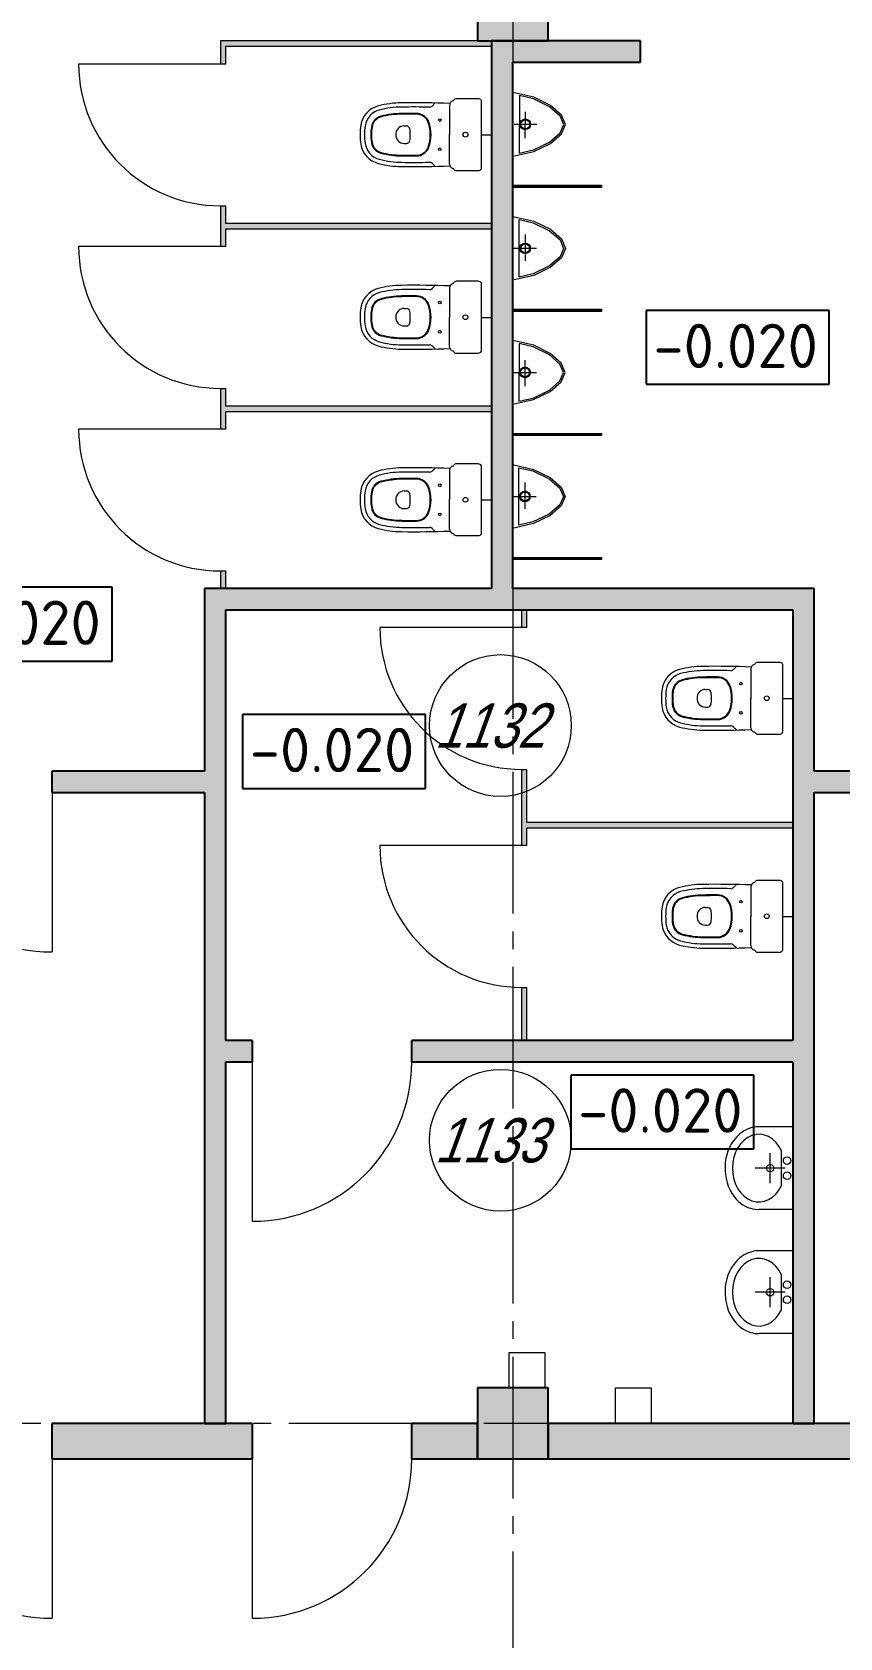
# Model space of a CAD drawing. Header units: millimetres. Extents: x 1949 to 134543, y 1145 to 48705.
# Drawn here: x 68480 to 71671, y 24275 to 30618 of the extents above; entities that cross this region are included whole.
import ezdxf

# ---------------------------------------------------------------- set-up
doc = ezdxf.new("R2010")
doc.units = ezdxf.units.MM
doc.linetypes.add('LTYPE_5', pattern=[1100, 800, -100, 100, -100])
for name, color, linetype, lineweight, true_color in [('STANDARD', 18, 'Continuous', 25, 0x000000), ('Общий01', 18, 'Continuous', 13, 0x000000), ('Стена', 18, 'Continuous', 50, 0x000000), ('Текст_1_10', 18, 'Continuous', 25, 0x000000)]:
    doc.layers.add(name, color=color, linetype=linetype, lineweight=lineweight, true_color=true_color)
doc.layers.add('АГПТ', color=7, linetype='Continuous')
doc.layers.add('Горизонтали--MAJ', color=56, linetype='Continuous', lineweight=5)
doc.layers.add('Оси', color=30, linetype='LTYPE_5', lineweight=9)
doc.styles.add('ARIALUNICODEMS', font='ARIALUNI.ttf')
doc.styles.add('ISOCPEUR', font='isocpeur.ttf')

# ---------------------------------------------------------------- blocks, each defined once
blk = doc.blocks.new('1эт')
at = {"layer": 'Стена', "linetype": 'Continuous', "lineweight": 5}
for points in [[(-569371.5, 437943), (-569771.5, 437943), (-569771.5, 437543), (-569371.5, 437543)], [(-571221.5, 437513), (-569691.5, 437513), (-569691.5, 437543), (-571221.5, 437543)], [(-569571.5, 434453), (-569571.5, 437543), (-569691.5, 437543), (-569691.5, 434453)], [(-569571.5, 437423), (-568851.5, 437423), (-568851.5, 437543), (-569571.5, 437543)], [(-571191.5, 436483), (-569691.5, 436483), (-569691.5, 436513), (-571191.5, 436513)], [(-571221.5, 435453), (-569691.5, 435453), (-569691.5, 435483), (-571221.5, 435483)], [(-571191.5, 429743), (-571191.5, 434453), (-571311.5, 434453), (-571311.5, 429743)], [(-571191.5, 434333), (-567991.5, 434333), (-567991.5, 434453), (-571191.5, 434453)], [(-567871.5, 429743), (-567871.5, 434453), (-567991.5, 434453), (-567991.5, 429743)], [(-569521.5, 433103), (-567991.5, 433103), (-567991.5, 433133), (-569521.5, 433133)], [(-569371.5, 429943), (-569771.5, 429943), (-569771.5, 429543), (-569371.5, 429543)]]:
    blk.add_hatch(color=252, dxfattribs=at).paths.add_polyline_path(points)
h = blk.add_hatch(color=252, dxfattribs=at)
h.paths.add_polyline_path([(-571221.5, 436613), (-571221.5, 436383), (-571191.5, 436383), (-571191.5, 436613)])
h.paths.add_polyline_path([(-571191.5, 435583), (-571221.5, 435583), (-571221.5, 435483), (-571191.5, 435483)])
h.paths.add_polyline_path([(-571221.5, 437513), (-571221.5, 437413), (-571191.5, 437413), (-571191.5, 437513)])
h.paths.add_polyline_path([(-571191.5, 434453), (-571191.5, 434553), (-571221.5, 434553), (-571221.5, 434453)])
h.paths.add_polyline_path([(-571191.5, 435453), (-571221.5, 435453), (-571221.5, 435353), (-571191.5, 435353)])
h = blk.add_hatch(color=252, dxfattribs=at)
h.paths.add_polyline_path([(-569521.5, 432203), (-569521.5, 431903), (-569491.5, 431903), (-569491.5, 432203)])
h.paths.add_polyline_path([(-569521.5, 433003), (-569491.5, 433003), (-569491.5, 433103), (-569521.5, 433103)])
h.paths.add_polyline_path([(-569521.5, 433133), (-569491.5, 433133), (-569491.5, 433433), (-569521.5, 433433)])
h.paths.add_polyline_path([(-569521.5, 434333), (-569521.5, 434233), (-569491.5, 434233), (-569491.5, 434333)])
h = blk.add_hatch(color=252, dxfattribs=at)
h.paths.add_polyline_path([(-575371.5, 433423), (-575371.5, 433303), (-573071.5, 433303), (-573071.5, 433423)])
h.paths.add_polyline_path([(-572171.5, 433303), (-571311.5, 433303), (-571311.5, 433423), (-572171.5, 433423)])
h = blk.add_hatch(color=252, dxfattribs=at)
h.paths.add_polyline_path([(-563891.5, 433423), (-566371.5, 433423), (-566371.5, 433303), (-563891.5, 433303)])
h.paths.add_polyline_path([(-567271.5, 433303), (-567271.5, 433423), (-567871.5, 433423), (-567871.5, 433303)])
h = blk.add_hatch(color=252, dxfattribs=at)
h.paths.add_polyline_path([(-567991.5, 431903), (-570141.5, 431903), (-570141.5, 431783), (-567991.5, 431783)])
h.paths.add_polyline_path([(-571041.5, 431783), (-571041.5, 431903), (-571191.5, 431903), (-571191.5, 431783)])
h = blk.add_hatch(color=252, dxfattribs=at)
h.paths.add_polyline_path([(-575371.5, 429543), (-573071.5, 429543), (-573071.5, 429743), (-575371.5, 429743)])
h.paths.add_polyline_path([(-569771.5, 429543), (-569771.5, 429743), (-570141.5, 429743), (-570141.5, 429543)])
h.paths.add_polyline_path([(-571041.5, 429743), (-572171.5, 429743), (-572171.5, 429543), (-571041.5, 429543)])
h = blk.add_hatch(color=252, dxfattribs=at)
h.paths.add_polyline_path([(-566371.5, 429543), (-563771.5, 429543), (-563771.5, 429743), (-566371.5, 429743)])
h.paths.add_polyline_path([(-567271.5, 429743), (-569371.5, 429743), (-569371.5, 429543), (-567271.5, 429543)])
at = {"layer": 'STANDARD', "color": 252, "linetype": 'Continuous', "lineweight": 5}
for p, q in [((-569591.5, 430143), (-569391.5, 430143)), ((-569591.5, 429943), (-569591.5, 430143)), ((-569391.5, 430143), (-569391.5, 429943)), ((-569391.5, 429943), (-569591.5, 429943)), ((-568991.5, 429943), (-568791.5, 429943)), ((-568991.5, 429743), (-568991.5, 429943)), ((-568791.5, 429943), (-568791.5, 429743)), ((-568791.5, 429743), (-568991.5, 429743))]:
    blk.add_line(p, q, dxfattribs=at)
at = {"layer": 'Горизонтали--MAJ', "color": 252, "linetype": 'Continuous', "lineweight": 5}
for p, q in [((-570026.9, 437175.6), (-570009.4, 437193.2)), ((-569927.9, 437180.8), (-569927.9, 437016.8)), ((-569766.1, 437216.8), (-569888.9, 437216.8)), ((-569747.9, 437016.8), (-569747.9, 437203.1)), ((-569570.3, 437253), (-569571, 436893)), ((-569452, 437225.7), (-569570.3, 437253)), ((-569534.5, 437235.2), (-569535.1, 436910.6)), ((-569455.1, 437216.9), (-569534.5, 437235.2)), ((-569363.5, 437171.9), (-569455.1, 437216.9)), ((-569358.3, 437179.7), (-569452, 437225.7)), ((-569304.2, 437119.6), (-569363.5, 437171.9)), ((-569296.5, 437125.2), (-569358.3, 437179.7)), ((-569500.8, 436994.6), (-569500.5, 437142.9)), ((-569283.8, 437072.4), (-569304.2, 437119.6)), ((-569273.8, 437072.4), (-569296.5, 437125.2)), ((-570184.9, 437063.8), (-570172.2, 437063.8)), ((-569927.9, 437014.3), (-569927.9, 437016.8)), ((-569927.9, 437014.3), (-569927.9, 437011.8)), ((-569927.9, 436847.8), (-569927.9, 437011.8)), ((-569747.9, 437014.3), (-569747.9, 437016.8)), ((-569747.9, 437011.8), (-569747.9, 437014.3)), ((-569747.9, 437013), (-569691.5, 437013)), ((-569747.9, 436825.4), (-569747.9, 437011.8)), ((-569564.5, 437073), (-569436.5, 437072.7)), ((-569363.4, 436972.9), (-569303.9, 437024.9)), ((-569358.3, 436965.1), (-569296.2, 437019.3)), ((-569303.9, 437024.9), (-569283.8, 437072.4)), ((-569296.2, 437019.3), (-569273.8, 437072.4)), ((-570184.9, 436964.8), (-570172.2, 436964.8)), ((-569571, 436893), (-569452.4, 436919.7)), ((-569535.1, 436910.6), (-569455.5, 436928.5)), ((-569455.5, 436928.5), (-569363.4, 436972.9)), ((-569452.4, 436919.7), (-569358.3, 436965.1)), ((-570026.9, 436852.9), (-570009.4, 436835.4)), ((-569888.9, 436811.8), (-569766.1, 436811.8)), ((-569571.5, 436729), (-569071.5, 436729)), ((-569071.5, 436723), (-569571.5, 436723)), ((-569071.5, 436717), (-569571.5, 436717)), ((-569071.5, 436729), (-569071.5, 436717)), ((-569571.5, 436193), (-569571.4, 436553)), ((-569571.4, 436553), (-569452.8, 436526)), ((-569535.7, 436210.7), (-569535.6, 436535.3)), ((-569535.6, 436535.3), (-569455.9, 436517.2)), ((-569501.4, 436451.2), (-569501.5, 436303)), ((-569455.9, 436517.2), (-569364, 436472.6)), ((-569452.8, 436526), (-569358.8, 436480.4)), ((-569364, 436472.6), (-569304.6, 436420.5)), ((-569358.8, 436480.4), (-569296.9, 436426.1)), ((-569565.3, 436373), (-569437.3, 436373)), ((-569284.6, 436372.9), (-569305, 436325.8)), ((-569304.6, 436420.5), (-569284.6, 436372.9)), ((-569274.6, 436372.9), (-569297.4, 436320.2)), ((-569296.9, 436426.1), (-569274.6, 436372.9)), ((-569364.5, 436273.6), (-569456.2, 436228.9)), ((-569359.3, 436265.8), (-569453.1, 436220.1)), ((-569305, 436325.8), (-569364.5, 436273.6)), ((-569297.4, 436320.2), (-569359.3, 436265.8)), ((-569766.1, 436186.8), (-569888.9, 436186.8)), ((-569747.9, 435986.8), (-569747.9, 436173.1)), ((-569453.1, 436220.1), (-569571.5, 436193)), ((-569456.2, 436228.9), (-569535.7, 436210.7)), ((-570026.9, 436145.6), (-570009.4, 436163.2)), ((-569927.9, 436150.8), (-569927.9, 435986.8)), ((-570184.9, 436033.8), (-570172.2, 436033.8)), ((-569571.5, 436029), (-569071.5, 436029)), ((-569071.5, 436023), (-569571.5, 436023)), ((-569071.5, 436017), (-569571.5, 436017)), ((-569071.5, 436029), (-569071.5, 436017)), ((-570184.9, 435934.8), (-570172.2, 435934.8)), ((-569927.9, 435986.8), (-569927.9, 435981.8)), ((-569927.9, 435817.8), (-569927.9, 435981.8)), ((-569747.9, 435984.3), (-569747.9, 435986.8)), ((-569747.9, 435981.8), (-569747.9, 435984.3)), ((-569747.9, 435983), (-569691.5, 435983)), ((-569747.9, 435795.4), (-569747.9, 435981.8)), ((-570026.9, 435822.9), (-570009.4, 435805.4)), ((-569571.9, 435853), (-569572.6, 435493)), ((-569453.5, 435825.7), (-569571.9, 435853)), ((-569536.1, 435835.2), (-569536.7, 435510.6)), ((-569456.7, 435816.9), (-569536.1, 435835.2)), ((-569365, 435771.9), (-569456.7, 435816.9)), ((-569359.8, 435779.7), (-569453.5, 435825.7)), ((-569888.9, 435781.8), (-569766.1, 435781.8)), ((-569502.4, 435594.6), (-569502.1, 435742.9)), ((-569305.7, 435719.6), (-569365, 435771.9)), ((-569298, 435725.2), (-569359.8, 435779.7)), ((-569285.4, 435672.4), (-569305.7, 435719.6)), ((-569275.3, 435672.4), (-569298, 435725.2)), ((-569566.1, 435673), (-569438, 435672.7)), ((-569305.5, 435624.9), (-569285.4, 435672.4)), ((-569297.8, 435619.3), (-569275.3, 435672.4)), ((-569457, 435528.5), (-569365, 435572.9)), ((-569454, 435519.7), (-569359.8, 435565.1)), ((-569365, 435572.9), (-569305.5, 435624.9)), ((-569359.8, 435565.1), (-569297.8, 435619.3)), ((-569572.6, 435493), (-569454, 435519.7)), ((-569536.7, 435510.6), (-569457, 435528.5)), ((-569571.5, 435329), (-569071.5, 435329)), ((-569071.5, 435323), (-569571.5, 435323)), ((-569071.5, 435317), (-569571.5, 435317)), ((-569071.5, 435329), (-569071.5, 435317)), ((-570026.9, 435115.6), (-570009.4, 435133.2)), ((-569927.9, 435120.8), (-569927.9, 434956.8)), ((-569766.1, 435156.8), (-569888.9, 435156.8)), ((-569747.9, 434956.8), (-569747.9, 435143.1)), ((-569573.1, 434793), (-569573, 435153)), ((-569573, 435153), (-569454.4, 435126)), ((-569537.2, 434810.7), (-569537.1, 435135.3)), ((-569537.1, 435135.3), (-569457.5, 435117.2)), ((-569457.5, 435117.2), (-569365.5, 435072.6)), ((-569454.4, 435126), (-569360.4, 435080.4)), ((-570184.9, 435003.8), (-570172.2, 435003.8)), ((-569503, 435051.2), (-569503, 434903)), ((-569365.5, 435072.6), (-569306.1, 435020.5)), ((-569360.4, 435080.4), (-569298.4, 435026.1)), ((-569306.1, 435020.5), (-569286.2, 434973)), ((-569298.4, 435026.1), (-569276.1, 434972.9)), ((-570184.9, 434904.8), (-570172.2, 434904.8)), ((-569927.9, 434954.3), (-569927.9, 434956.8)), ((-569927.9, 434954.3), (-569927.9, 434951.8)), ((-569927.9, 434787.8), (-569927.9, 434951.8)), ((-569747.9, 434954.3), (-569747.9, 434956.8)), ((-569747.9, 434951.8), (-569747.9, 434954.3)), ((-569747.9, 434953), (-569691.5, 434953)), ((-569747.9, 434765.4), (-569747.9, 434951.8)), ((-569566.9, 434973), (-569438.8, 434973)), ((-569306.6, 434925.8), (-569366, 434873.6)), ((-569298.9, 434920.2), (-569360.9, 434865.8)), ((-569286.2, 434973), (-569306.6, 434925.8)), ((-569276.1, 434972.9), (-569298.9, 434920.2)), ((-569454.7, 434820.1), (-569573.1, 434793)), ((-569457.8, 434828.9), (-569537.2, 434810.7)), ((-569366, 434873.6), (-569457.8, 434828.9)), ((-569360.9, 434865.8), (-569454.7, 434820.1)), ((-570026.9, 434792.9), (-570009.4, 434775.4)), ((-569888.9, 434751.8), (-569766.1, 434751.8)), ((-569571.5, 434629), (-569071.5, 434629)), ((-569071.5, 434629), (-569071.5, 434617)), ((-569071.5, 434623), (-569571.5, 434623)), ((-569071.5, 434617), (-569571.5, 434617)), ((-568326.9, 433995.6), (-568309.4, 434013.2)), ((-568227.9, 434000.8), (-568227.9, 433836.8)), ((-568066.1, 434036.8), (-568188.9, 434036.8)), ((-568047.9, 433836.8), (-568047.9, 434023.1)), ((-568484.9, 433883.8), (-568472.2, 433883.8)), ((-568227.9, 433834.3), (-568227.9, 433836.8)), ((-568227.9, 433834.3), (-568227.9, 433831.8)), ((-568227.9, 433667.8), (-568227.9, 433831.8)), ((-568047.9, 433834.3), (-568047.9, 433836.8)), ((-568047.9, 433831.8), (-568047.9, 433834.3)), ((-568047.9, 433833), (-567991.5, 433833)), ((-568047.9, 433645.4), (-568047.9, 433831.8)), ((-568484.9, 433784.8), (-568472.2, 433784.8)), ((-568326.9, 433672.9), (-568309.4, 433655.4)), ((-568188.9, 433631.8), (-568066.1, 433631.8)), ((-568326.9, 432765.6), (-568309.4, 432783.2)), ((-568227.9, 432770.8), (-568227.9, 432606.8)), ((-568066.1, 432806.8), (-568188.9, 432806.8)), ((-568047.9, 432606.8), (-568047.9, 432793.1)), ((-568484.9, 432653.8), (-568472.2, 432653.8)), ((-568484.9, 432554.8), (-568472.2, 432554.8)), ((-568227.9, 432604.3), (-568227.9, 432606.8)), ((-568227.9, 432604.3), (-568227.9, 432601.8)), ((-568227.9, 432437.8), (-568227.9, 432601.8)), ((-568047.9, 432604.3), (-568047.9, 432606.8)), ((-568047.9, 432601.8), (-568047.9, 432604.3)), ((-568047.9, 432603), (-567991.5, 432603)), ((-568047.9, 432415.4), (-568047.9, 432601.8)), ((-568326.9, 432442.9), (-568309.4, 432425.4)), ((-568188.9, 432401.8), (-568066.1, 432401.8)), ((-568291, 431376.1), (-568309.9, 431358)), ((-568270, 431391.3), (-568291, 431376.1)), ((-568247.3, 431403.2), (-568270, 431391.3)), ((-568223.2, 431411.6), (-568247.3, 431403.2)), ((-568210.7, 431414.3), (-568223.2, 431411.6)), ((-568198.1, 431416), (-568210.7, 431414.3)), ((-568182.9, 431416.8), (-568198.1, 431416)), ((-567991.5, 431416.8), (-568182.7, 431416.8)), ((-567991.5, 430949.2), (-567991.5, 431416.8)), ((-568357, 431279.7), (-568363.9, 431258.5)), ((-568348.5, 431300), (-568357, 431279.7)), ((-568338.3, 431319.4), (-568348.5, 431300)), ((-568326.6, 431337.5), (-568338.3, 431319.4)), ((-568309.9, 431358), (-568326.6, 431337.5)), ((-568055.2, 431084.5), (-568055.2, 431281.5)), ((-568372.3, 431214.4), (-568373.9, 431191.8)), ((-568373.9, 431191.8), (-568373.7, 431169.2)), ((-568369, 431236.7), (-568372.3, 431214.4)), ((-568363.9, 431258.5), (-568369, 431236.7)), ((-568119, 431098), (-568119, 431268)), ((-568373.7, 431169.2), (-568371.7, 431146.7)), ((-568371.7, 431146.7), (-568368, 431124.5)), ((-568368, 431124.5), (-568362.5, 431102.8)), ((-568362.5, 431102.8), (-568355.3, 431081.8)), ((-568034, 431183), (-568204, 431183)), ((-568355.3, 431081.8), (-568346.4, 431061.6)), ((-568346.4, 431061.6), (-568335.9, 431042.6)), ((-568335.9, 431042.6), (-568323.8, 431024.6)), ((-568323.8, 431024.6), (-568310.2, 431008.3)), ((-568310.2, 431008.3), (-568298.7, 430996.7)), ((-568298.7, 430996.7), (-568286.4, 430986.2)), ((-568286.4, 430986.2), (-568273.2, 430976.8)), ((-568273.2, 430976.8), (-568259.5, 430968.7)), ((-568259.5, 430968.7), (-568245, 430961.8)), ((-568245, 430961.8), (-568230.2, 430956.4)), ((-568230.2, 430956.4), (-568217.6, 430953.1)), ((-568217.6, 430953.1), (-568205, 430950.8)), ((-568205, 430950.8), (-568182.7, 430949.2)), ((-567991.5, 430949.2), (-568182.7, 430949.2)), ((-568309.9, 430658), (-568326.6, 430637.5)), ((-568291, 430676.1), (-568309.9, 430658)), ((-568270, 430691.3), (-568291, 430676.1)), ((-568247.3, 430703.2), (-568270, 430691.3)), ((-568223.2, 430711.6), (-568247.3, 430703.2)), ((-568210.7, 430714.3), (-568223.2, 430711.6)), ((-568198.1, 430716), (-568210.7, 430714.3)), ((-568182.9, 430716.8), (-568198.1, 430716)), ((-567991.5, 430716.8), (-568182.7, 430716.8)), ((-567991.5, 430249.2), (-567991.5, 430716.8)), ((-568363.9, 430558.5), (-568369, 430536.7)), ((-568357, 430579.7), (-568363.9, 430558.5)), ((-568348.5, 430600), (-568357, 430579.7)), ((-568338.3, 430619.4), (-568348.5, 430600)), ((-568326.6, 430637.5), (-568338.3, 430619.4)), ((-568119, 430398), (-568119, 430568)), ((-568055.2, 430384.5), (-568055.2, 430581.5)), ((-568372.3, 430514.4), (-568373.9, 430491.8)), ((-568373.9, 430491.8), (-568373.7, 430469.2)), ((-568373.7, 430469.2), (-568371.7, 430446.7)), ((-568369, 430536.7), (-568372.3, 430514.4)), ((-568034, 430483), (-568204, 430483)), ((-568371.7, 430446.7), (-568368, 430424.5)), ((-568368, 430424.5), (-568362.5, 430402.8)), ((-568362.5, 430402.8), (-568355.3, 430381.8)), ((-568355.3, 430381.8), (-568346.4, 430361.6)), ((-568346.4, 430361.6), (-568335.9, 430342.6)), ((-568335.9, 430342.6), (-568323.8, 430324.6)), ((-568323.8, 430324.6), (-568310.2, 430308.3)), ((-568310.2, 430308.3), (-568298.7, 430296.7)), ((-568298.7, 430296.7), (-568286.4, 430286.2)), ((-568286.4, 430286.2), (-568273.2, 430276.8)), ((-568273.2, 430276.8), (-568259.5, 430268.7)), ((-568259.5, 430268.7), (-568245, 430261.8)), ((-568245, 430261.8), (-568230.2, 430256.4)), ((-568230.2, 430256.4), (-568217.6, 430253.1)), ((-568217.6, 430253.1), (-568205, 430250.8)), ((-568205, 430250.8), (-568182.7, 430249.2)), ((-567991.5, 430249.2), (-568182.7, 430249.2))]:
    blk.add_line(p, q, dxfattribs=at)
for centre, radius in [((-569983.9, 437096.8), 7.5), ((-569500.7, 437072.8), 30), ((-569500.7, 437072.8), 25), ((-569838.2, 437014.3), 13.5), ((-569983.9, 436931.8), 7.5), ((-569501.5, 436373), 30), ((-569501.5, 436373), 25), ((-569983.9, 436066.8), 7.5), ((-569838.2, 435984.3), 13.5), ((-569983.9, 435901.8), 7.5), ((-569502.2, 435672.8), 30), ((-569502.2, 435672.8), 25), ((-569983.9, 435036.8), 7.5), ((-569503, 434973), 30), ((-569503, 434973), 25), ((-569838.2, 434954.3), 13.5), ((-569983.9, 434871.8), 7.5), ((-568283.9, 433916.8), 7.5), ((-568138.2, 433834.3), 13.5), ((-568283.9, 433751.8), 7.5), ((-568283.9, 432686.8), 7.5), ((-568138.2, 432604.3), 13.5), ((-568283.9, 432521.8), 7.5), ((-568119, 431183), 21.3), ((-568023.3, 431225.5), 21.3), ((-568023.3, 431140.5), 21.3), ((-568119, 430483), 21.3), ((-568023.3, 430525.5), 21.3), ((-568023.3, 430440.5), 21.3)]:
    blk.add_circle(centre, radius, dxfattribs=at)
for centre, radius, start, end in [((-570296.6, 437046.8), 134, 104.53948, 171.18381), ((-570192.2, 436644.1), 550, 90.70946, 104.53949), ((-570192.2, 436644.1), 526, 90.70946, 104.53949), ((-570130.9, 431694.5), 5500, 87.86383, 90.70945), ((-570130.9, 431694.5), 5476, 89.06363, 90.70945), ((-570041.1, 437189.8), 20, 269.06363, 315), ((-569902.9, 437180.8), 25, 106.21522, 180.00002), ((-569912.7, 437214.4), 10, 286.21522, 325.06277), ((-569888.9, 437197.8), 19, 90, 145.06276), ((-569766.1, 437196.8), 20, 29.01688, 90.00001), ((-569755.9, 437203.1), 8, 359.99997, 24.78849), ((-570296.6, 437046.8), 110, 104.53948, 171.18381), ((-570296.6, 437046.8), 74, 104.53948, 171.18381), ((-570296.6, 437046.8), 70, 104.53948, 171.18381), ((-570192.2, 436644.1), 490, 90.70946, 104.53949), ((-570192.2, 436644.1), 486, 90.70946, 104.53949), ((-570130.9, 431694.5), 5440, 89.8352, 90.70946), ((-570130.9, 431694.5), 5436, 89.8352, 90.70946), ((-570115.4, 437059.5), 75, 19.98398, 89.83519), ((-570115.4, 437059.5), 71, 19.98398, 89.83519), ((-570232.9, 437016.8), 196, 359.26916, 19.98401), ((-570232.9, 437016.8), 200, 359.28378, 19.98401), ((-570102.9, 437016.8), 330, 171.18381, 180), ((-570102.9, 437016.8), 330, 180, 180.43406), ((-570102.9, 437011.8), 330, 179.56593, 188.81618), ((-570102.9, 437016.8), 306, 171.18381, 180.46813), ((-570102.9, 437011.8), 306, 179.53189, 188.81618), ((-570102.9, 437016.8), 270, 171.18381, 180.53052), ((-570102.9, 437011.8), 270, 179.46947, 188.81618), ((-570102.9, 437016.8), 266, 171.18381, 180.53849), ((-570102.9, 437011.8), 266, 179.46149, 188.81618), ((-570184.9, 437016.8), 47, 90, 183.04907), ((-570184.9, 437011.8), 47, 176.95091, 270), ((-570172.2, 437043.8), 20, 9.71515, 90), ((-570329.9, 437016.8), 180, 359.20419, 9.71517), ((-570329.9, 437011.8), 180, 350.28485, 0.79582), ((-570232.9, 437011.8), 196, 340.01601, 0.73085), ((-570232.9, 437011.8), 200, 340.01601, 0.71624), ((-570296.6, 436981.7), 134, 188.81618, 255.46052), ((-570296.6, 436981.7), 110, 188.81618, 255.46052), ((-570296.6, 436981.7), 74, 188.81618, 255.46052), ((-570296.6, 436981.7), 70, 188.81618, 255.46052), ((-570192.2, 437384.4), 490, 255.46051, 269.29055), ((-570192.2, 437384.4), 486, 255.46051, 269.29055), ((-570130.9, 442334), 5436, 269.29054, 270.1648), ((-570130.9, 442334), 5440, 269.29054, 270.1648), ((-570172.2, 436984.8), 20, 270, 350.28485), ((-570115.4, 436969), 71, 270.16479, 340.01601), ((-570115.4, 436969), 75, 270.16479, 340.01601), ((-570192.2, 437384.4), 550, 255.46051, 269.29055), ((-570192.2, 437384.4), 526, 255.46051, 269.29055), ((-570130.9, 442334), 5500, 269.29054, 272.13617), ((-570130.9, 442334), 5476, 269.29054, 270.93637), ((-570041.1, 436838.7), 20, 45, 90.93637), ((-569902.9, 436847.8), 25, 179.99999, 253.78478), ((-569912.7, 436814.1), 10, 34.93722, 73.78477), ((-569888.9, 436830.8), 19, 214.93723, 270), ((-569766.1, 436831.8), 20, 270, 330.98314), ((-569755.9, 436825.4), 8, 335.21152, 0.00003), ((-569902.9, 436150.8), 25, 106.21522, 180.00002), ((-569912.7, 436184.4), 10, 286.21522, 325.06277), ((-569888.9, 436167.8), 19, 90, 145.06276), ((-569766.1, 436166.8), 20, 29.01688, 90.00001), ((-569755.9, 436173.1), 8, 359.99997, 24.78849), ((-570296.6, 436016.8), 134, 104.53948, 171.18381), ((-570296.6, 436016.8), 110, 104.53948, 171.18381), ((-570296.6, 436016.8), 74, 104.53948, 171.18381), ((-570296.6, 436016.8), 70, 104.53948, 171.18381), ((-570192.2, 435614.1), 550, 90.70946, 104.53949), ((-570192.2, 435614.1), 526, 90.70946, 104.53949), ((-570192.2, 435614.1), 490, 90.70946, 104.53949), ((-570192.2, 435614.1), 486, 90.70946, 104.53949), ((-570130.9, 430664.5), 5500, 87.86383, 90.70945), ((-570130.9, 430664.5), 5476, 89.06363, 90.70945), ((-570130.9, 430664.5), 5440, 89.8352, 90.70946), ((-570130.9, 430664.5), 5436, 89.8352, 90.70946), ((-570115.4, 436029.5), 75, 19.98398, 89.83519), ((-570115.4, 436029.5), 71, 19.98398, 89.83519), ((-570041.1, 436159.8), 20, 269.06363, 315), ((-570102.9, 435986.8), 330, 171.18381, 180.43404), ((-570102.9, 435986.8), 306, 171.18381, 180.46813), ((-570102.9, 435986.8), 270, 171.18381, 180.53052), ((-570102.9, 435986.8), 266, 171.18381, 180.53849), ((-570184.9, 435986.8), 47, 90, 183.04907), ((-570172.2, 436013.8), 20, 9.71515, 90), ((-570329.9, 435986.8), 180, 359.20419, 9.71517), ((-570232.9, 435986.8), 196, 359.26916, 19.98401), ((-570232.9, 435986.8), 200, 359.28378, 19.98401), ((-570102.9, 435981.8), 330, 179.56593, 188.81618), ((-570296.6, 435951.7), 134, 188.81618, 255.46052), ((-570102.9, 435981.8), 306, 179.53189, 188.81618), ((-570296.6, 435951.7), 110, 188.81618, 255.46052), ((-570102.9, 435981.8), 270, 179.46947, 188.81618), ((-570296.6, 435951.7), 74, 188.81618, 255.46052), ((-570102.9, 435981.8), 266, 179.46149, 188.81618), ((-570296.6, 435951.7), 70, 188.81618, 255.46052), ((-570184.9, 435981.8), 47, 176.95091, 270), ((-570172.2, 435954.8), 20, 270, 350.28485), ((-570329.9, 435981.8), 180, 350.28485, 0.79582), ((-570115.4, 435939), 71, 270.16479, 340.01601), ((-570115.4, 435939), 75, 270.16479, 340.01601), ((-570232.9, 435981.8), 196, 340.01601, 0.73085), ((-570232.9, 435981.8), 200, 340.01601, 0.71624), ((-570192.2, 436354.4), 550, 255.46051, 269.29055), ((-570192.2, 436354.4), 526, 255.46051, 269.29055), ((-570192.2, 436354.4), 490, 255.46051, 269.29055), ((-570192.2, 436354.4), 486, 255.46051, 269.29055), ((-570130.9, 441304), 5500, 269.29054, 272.13617), ((-570130.9, 441304), 5476, 269.29054, 270.93637), ((-570130.9, 441304), 5436, 269.29054, 270.1648), ((-570130.9, 441304), 5440, 269.29054, 270.1648), ((-570041.1, 435808.7), 20, 45, 90.93637), ((-569902.9, 435817.8), 25, 179.99999, 253.78478), ((-569912.7, 435784.1), 10, 34.93722, 73.78477), ((-569888.9, 435800.8), 19, 214.93723, 270), ((-569766.1, 435801.8), 20, 270, 330.98314), ((-569755.9, 435795.4), 8, 335.21152, 0.00003), ((-570296.6, 434986.8), 134, 104.53948, 171.18381), ((-570296.6, 434986.8), 110, 104.53948, 171.18381), ((-570192.2, 434584.1), 550, 90.70946, 104.53949), ((-570192.2, 434584.1), 526, 90.70946, 104.53949), ((-570130.9, 429634.5), 5500, 87.86383, 90.70945), ((-570130.9, 429634.5), 5476, 89.06363, 90.70945), ((-570041.1, 435129.8), 20, 269.06363, 315), ((-569902.9, 435120.8), 25, 106.21522, 180.00002), ((-569912.7, 435154.4), 10, 286.21522, 325.06277), ((-569888.9, 435137.8), 19, 90, 145.06276), ((-569766.1, 435136.8), 20, 29.01688, 90.00001), ((-569755.9, 435143.1), 8, 359.99997, 24.78849), ((-570102.9, 434956.8), 330, 171.18381, 180.43404), ((-570102.9, 434956.8), 306, 171.18381, 180.46813), ((-570102.9, 434956.8), 270, 171.18381, 180.53052), ((-570296.6, 434986.8), 74, 104.53948, 171.18381), ((-570102.9, 434956.8), 266, 171.18381, 180.53849), ((-570296.6, 434986.8), 70, 104.53948, 171.18381), ((-570192.2, 434584.1), 490, 90.70946, 104.53949), ((-570192.2, 434584.1), 486, 90.70946, 104.53949), ((-570184.9, 434956.8), 47, 90, 183.04907), ((-570130.9, 429634.5), 5440, 89.8352, 90.70946), ((-570130.9, 429634.5), 5436, 89.8352, 90.70946), ((-570172.2, 434983.8), 20, 9.71515, 90), ((-570115.4, 434999.5), 75, 19.98398, 89.83519), ((-570115.4, 434999.5), 71, 19.98398, 89.83519), ((-570232.9, 434956.8), 196, 359.26916, 19.98401), ((-570232.9, 434956.8), 200, 359.28378, 19.98401), ((-570102.9, 434951.8), 330, 179.56593, 188.81618), ((-570296.6, 434921.7), 134, 188.81618, 255.46052), ((-570102.9, 434951.8), 306, 179.53189, 188.81618), ((-570296.6, 434921.7), 110, 188.81618, 255.46052), ((-570102.9, 434951.8), 270, 179.46947, 188.81618), ((-570296.6, 434921.7), 74, 188.81618, 255.46052), ((-570102.9, 434951.8), 266, 179.46149, 188.81618), ((-570296.6, 434921.7), 70, 188.81618, 255.46052), ((-570184.9, 434951.8), 47, 176.95091, 270), ((-570172.2, 434924.8), 20, 270, 350.28485), ((-570329.9, 434956.8), 180, 359.20419, 9.71517), ((-570329.9, 434951.8), 180, 350.28485, 0.79582), ((-570232.9, 434951.8), 196, 340.01601, 0.73085), ((-570232.9, 434951.8), 200, 340.01601, 0.71624), ((-570192.2, 435324.4), 526, 255.46051, 269.29055), ((-570192.2, 435324.4), 490, 255.46051, 269.29055), ((-570192.2, 435324.4), 486, 255.46051, 269.29055), ((-570130.9, 440274), 5436, 269.29054, 270.1648), ((-570130.9, 440274), 5440, 269.29054, 270.1648), ((-570115.4, 434909), 71, 270.16479, 340.01601), ((-570115.4, 434909), 75, 270.16479, 340.01601), ((-570192.2, 435324.4), 550, 255.46051, 269.29055), ((-570130.9, 440274), 5500, 269.29054, 272.13617), ((-570130.9, 440274), 5476, 269.29054, 270.93637), ((-570041.1, 434778.7), 20, 45, 90.93637), ((-569902.9, 434787.8), 25, 179.99999, 253.78478), ((-569912.7, 434754.1), 10, 34.93722, 73.78477), ((-569888.9, 434770.8), 19, 214.93723, 270), ((-569766.1, 434771.8), 20, 270, 330.98314), ((-569755.9, 434765.4), 8, 335.21152, 0.00003), ((-568596.6, 433866.8), 134, 104.53948, 171.18381), ((-568492.2, 433464.1), 550, 90.70946, 104.53949), ((-568430.9, 428514.5), 5500, 87.86383, 90.70945), ((-568341.1, 434009.8), 20, 269.06363, 315), ((-568202.9, 434000.8), 25, 106.21522, 180.00002), ((-568212.7, 434034.4), 10, 286.21522, 325.06277), ((-568188.9, 434017.8), 19, 90, 145.06276), ((-568066.1, 434016.8), 20, 29.01688, 90.00001), ((-568055.9, 434023.1), 8, 359.99997, 24.78849), ((-568596.6, 433866.8), 110, 104.53948, 171.18381), ((-568596.6, 433866.8), 74, 104.53948, 171.18381), ((-568596.6, 433866.8), 70, 104.53948, 171.18381), ((-568492.2, 433464.1), 526, 90.70946, 104.53949), ((-568492.2, 433464.1), 490, 90.70946, 104.53949), ((-568492.2, 433464.1), 486, 90.70946, 104.53949), ((-568430.9, 428514.5), 5476, 89.06363, 90.70945), ((-568430.9, 428514.5), 5440, 89.8352, 90.70946), ((-568430.9, 428514.5), 5436, 89.8352, 90.70946), ((-568415.4, 433879.5), 75, 19.98398, 89.83519), ((-568415.4, 433879.5), 71, 19.98398, 89.83519), ((-568532.9, 433836.8), 196, 359.26916, 19.98401), ((-568532.9, 433836.8), 200, 359.28378, 19.98401), ((-568402.9, 433836.8), 330, 171.18381, 180.43404), ((-568402.9, 433831.8), 330, 179.56593, 188.81618), ((-568402.9, 433836.8), 306, 171.18381, 180.46813), ((-568402.9, 433831.8), 306, 179.53189, 188.81618), ((-568402.9, 433836.8), 270, 171.18381, 180.53052), ((-568402.9, 433831.8), 270, 179.46947, 188.81618), ((-568402.9, 433836.8), 266, 171.18381, 180.53849), ((-568402.9, 433831.8), 266, 179.46149, 188.81618), ((-568484.9, 433836.8), 47, 90, 183.04907), ((-568484.9, 433831.8), 47, 176.95091, 270), ((-568472.2, 433863.8), 20, 9.71515, 90), ((-568629.9, 433836.8), 180, 359.20419, 9.71517), ((-568629.9, 433831.8), 180, 350.28485, 0.79582), ((-568532.9, 433831.8), 196, 340.01601, 0.73085), ((-568532.9, 433831.8), 200, 340.01601, 0.71624), ((-568596.6, 433801.7), 134, 188.81618, 255.46052), ((-568596.6, 433801.7), 110, 188.81618, 255.46052), ((-568596.6, 433801.7), 74, 188.81618, 255.46052), ((-568596.6, 433801.7), 70, 188.81618, 255.46052), ((-568492.2, 434204.4), 490, 255.46051, 269.29055), ((-568492.2, 434204.4), 486, 255.46051, 269.29055), ((-568472.2, 433804.8), 20, 270, 350.28485), ((-568415.4, 433789), 71, 270.16479, 340.01601), ((-568415.4, 433789), 75, 270.16479, 340.01601), ((-568492.2, 434204.4), 550, 255.46051, 269.29055), ((-568492.2, 434204.4), 526, 255.46051, 269.29055), ((-568430.9, 439154), 5500, 269.29054, 272.13617), ((-568430.9, 439154), 5476, 269.29054, 270.93637), ((-568430.9, 439154), 5436, 269.29054, 270.1648), ((-568430.9, 439154), 5440, 269.29054, 270.1648), ((-568341.1, 433658.7), 20, 45, 90.93637), ((-568202.9, 433667.8), 25, 179.99999, 253.78478), ((-568212.7, 433634.1), 10, 34.93722, 73.78477), ((-568188.9, 433650.8), 19, 214.93723, 270), ((-568066.1, 433651.8), 20, 270, 330.98314), ((-568055.9, 433645.4), 8, 335.21152, 0.00003), ((-568596.6, 432636.8), 134, 104.53948, 171.18381), ((-568596.6, 432636.8), 110, 104.53948, 171.18381), ((-568492.2, 432234.1), 550, 90.70946, 104.53949), ((-568492.2, 432234.1), 526, 90.70946, 104.53949), ((-568430.9, 427284.5), 5500, 87.86383, 90.70945), ((-568430.9, 427284.5), 5476, 89.06363, 90.70945), ((-568341.1, 432779.8), 20, 269.06363, 315), ((-568202.9, 432770.8), 25, 106.21522, 180.00002), ((-568212.7, 432804.4), 10, 286.21522, 325.06277), ((-568188.9, 432787.8), 19, 90, 145.06276), ((-568066.1, 432786.8), 20, 29.01688, 90.00001), ((-568055.9, 432793.1), 8, 359.99997, 24.78849), ((-568402.9, 432606.8), 330, 171.18381, 180.43404), ((-568402.9, 432606.8), 306, 171.18381, 180.46813), ((-568402.9, 432606.8), 270, 171.18381, 180.53052), ((-568596.6, 432636.8), 74, 104.53948, 171.18381), ((-568402.9, 432606.8), 266, 171.18381, 180.53849), ((-568596.6, 432636.8), 70, 104.53948, 171.18381), ((-568492.2, 432234.1), 490, 90.70946, 104.53949), ((-568492.2, 432234.1), 486, 90.70946, 104.53949), ((-568484.9, 432606.8), 47, 90, 183.04907), ((-568430.9, 427284.5), 5440, 89.8352, 90.70946), ((-568430.9, 427284.5), 5436, 89.8352, 90.70946), ((-568472.2, 432633.8), 20, 9.71515, 90), ((-568629.9, 432606.8), 180, 359.20419, 9.71517), ((-568415.4, 432649.5), 75, 19.98398, 89.83519), ((-568415.4, 432649.5), 71, 19.98398, 89.83519), ((-568532.9, 432606.8), 196, 359.26916, 19.98401), ((-568532.9, 432606.8), 200, 359.28378, 19.98401), ((-568402.9, 432601.8), 330, 179.56593, 188.81618), ((-568596.6, 432571.7), 134, 188.81618, 255.46052), ((-568402.9, 432601.8), 306, 179.53189, 188.81618), ((-568596.6, 432571.7), 110, 188.81618, 255.46052), ((-568402.9, 432601.8), 270, 179.46947, 188.81618), ((-568596.6, 432571.7), 74, 188.81618, 255.46052), ((-568402.9, 432601.8), 266, 179.46149, 188.81618), ((-568596.6, 432571.7), 70, 188.81618, 255.46052), ((-568484.9, 432601.8), 47, 176.95091, 270), ((-568472.2, 432574.8), 20, 270, 350.28485), ((-568629.9, 432601.8), 180, 350.28485, 0.79582), ((-568532.9, 432601.8), 196, 340.01601, 0.73085), ((-568532.9, 432601.8), 200, 340.01601, 0.71624), ((-568492.2, 432974.4), 526, 255.46051, 269.29055), ((-568492.2, 432974.4), 490, 255.46051, 269.29055), ((-568492.2, 432974.4), 486, 255.46051, 269.29055), ((-568430.9, 437924), 5436, 269.29054, 270.1648), ((-568430.9, 437924), 5440, 269.29054, 270.1648), ((-568415.4, 432559), 71, 270.16479, 340.01601), ((-568415.4, 432559), 75, 270.16479, 340.01601), ((-568492.2, 432974.4), 550, 255.46051, 269.29055), ((-568430.9, 437924), 5500, 269.29054, 272.13617), ((-568430.9, 437924), 5476, 269.29054, 270.93637), ((-568341.1, 432428.7), 20, 45, 90.93637), ((-568202.9, 432437.8), 25, 179.99999, 253.78478), ((-568212.7, 432404.1), 10, 34.93722, 73.78477), ((-568188.9, 432420.8), 19, 214.93723, 270), ((-568066.1, 432421.8), 20, 270, 330.98314), ((-568055.9, 432415.4), 8, 335.21152, 0.00003)]:
    blk.add_arc(centre, radius, start, end, dxfattribs=at)
for centre in [(-568182.7, 431183), (-568182.7, 430483)]:
    blk.add_ellipse(centre, major_axis=(0, -191.3), ratio=0.777778, start_param=2.111896, end_param=7.312882, dxfattribs=at)
at = {"layer": 'Общий01', "color": 252, "linetype": 'LTYPE_5', "lineweight": 5}
for p, q in [((-569571.5, 440019.1), (-569571.5, 400396.2)), ((-542535.2, 429743), (-589862.7, 429743))]:
    blk.add_line(p, q, dxfattribs=at)
at = {"layer": 'Оси', "color": 252, "linetype": 'Continuous', "lineweight": 25}
for p, q in [((-567786.3, 436022.5), (-568819.6, 436022.5)), ((-568819.6, 436022.5), (-568819.6, 435605.8)), ((-567786.3, 435605.8), (-567786.3, 436022.5)), ((-568819.6, 435605.8), (-567786.3, 435605.8)), ((-571833.1, 434460.6), (-572866.4, 434460.6)), ((-571833.1, 434043.9), (-571833.1, 434460.6)), ((-572866.4, 434043.9), (-571833.1, 434043.9)), ((-570064, 433742.4), (-571097.3, 433742.4)), ((-571097.3, 433742.4), (-571097.3, 433325.7)), ((-570064, 433325.7), (-570064, 433742.4)), ((-571097.3, 433325.7), (-570064, 433325.7)), ((-568211.2, 431708.4), (-569244.6, 431708.4)), ((-569244.6, 431708.4), (-569244.6, 431291.7)), ((-568211.2, 431291.7), (-568211.2, 431708.4)), ((-569244.6, 431291.7), (-568211.2, 431291.7))]:
    blk.add_line(p, q, dxfattribs=at)
at = {"layer": 'Стена', "color": 252, "linetype": 'Continuous', "lineweight": 25}
for p, q in [((-569771.5, 437943), (-569771.5, 437543)), ((-569371.5, 437543), (-569371.5, 437943)), ((-569771.5, 437543), (-569371.5, 437543)), ((-569571.5, 437543), (-569691.5, 437543)), ((-569691.5, 437543), (-569691.5, 437513)), ((-568851.5, 437543), (-569571.5, 437543)), ((-568851.5, 437423), (-568851.5, 437543)), ((-569691.5, 437513), (-569691.5, 436513)), ((-569571.5, 434453), (-569571.5, 437423)), ((-569571.5, 437423), (-568851.5, 437423)), ((-569691.5, 436513), (-569691.5, 436483)), ((-569691.5, 436483), (-569691.5, 435483)), ((-569691.5, 435483), (-569691.5, 435453)), ((-569691.5, 435453), (-569691.5, 434453)), ((-571221.5, 434453), (-571311.5, 434453)), ((-571311.5, 434453), (-571311.5, 433423)), ((-571191.5, 434453), (-571221.5, 434453)), ((-569691.5, 434453), (-571191.5, 434453)), ((-567991.5, 434453), (-569571.5, 434453)), ((-567871.5, 434453), (-567991.5, 434453)), ((-567871.5, 433423), (-567871.5, 434453)), ((-571191.5, 431903), (-571191.5, 434333)), ((-571191.5, 434333), (-569521.5, 434333)), ((-569521.5, 434333), (-569491.5, 434333)), ((-569491.5, 434333), (-567991.5, 434333)), ((-567991.5, 434333), (-567991.5, 433133)), ((-572171.5, 433303), (-572171.5, 433423)), ((-571311.5, 433423), (-572171.5, 433423)), ((-567271.5, 433423), (-567871.5, 433423)), ((-572171.5, 433303), (-571311.5, 433303)), ((-571311.5, 433303), (-571311.5, 429743)), ((-567871.5, 429743), (-567871.5, 433303)), ((-567871.5, 433303), (-567271.5, 433303)), ((-567991.5, 433133), (-567991.5, 433103)), ((-567991.5, 433103), (-567991.5, 431903)), ((-571041.5, 431903), (-571191.5, 431903)), ((-571041.5, 431903), (-571041.5, 431783)), ((-570141.5, 431783), (-570141.5, 431903)), ((-569521.5, 431903), (-570141.5, 431903)), ((-569491.5, 431903), (-569521.5, 431903)), ((-567991.5, 431903), (-569491.5, 431903)), ((-571191.5, 429743), (-571191.5, 431783)), ((-571191.5, 431783), (-571041.5, 431783)), ((-570141.5, 431783), (-567991.5, 431783)), ((-567991.5, 431783), (-567991.5, 429743)), ((-569371.5, 429943), (-569771.5, 429943)), ((-569771.5, 429943), (-569771.5, 429543)), ((-569371.5, 429543), (-569371.5, 429943)), ((-572171.5, 429543), (-572171.5, 429743)), ((-571311.5, 429743), (-572171.5, 429743)), ((-571191.5, 429743), (-571311.5, 429743)), ((-571311.5, 429743), (-571191.5, 429743)), ((-571041.5, 429743), (-571191.5, 429743)), ((-571041.5, 429743), (-571041.5, 429543)), ((-570141.5, 429543), (-570141.5, 429743)), ((-569771.5, 429743), (-570141.5, 429743)), ((-569771.5, 429543), (-569771.5, 429743)), ((-567991.5, 429743), (-569371.5, 429743)), ((-569371.5, 429743), (-569371.5, 429543)), ((-567871.5, 429743), (-567991.5, 429743)), ((-567991.5, 429743), (-567871.5, 429743)), ((-567271.5, 429743), (-567871.5, 429743)), ((-572171.5, 429543), (-571041.5, 429543)), ((-570141.5, 429543), (-569771.5, 429543)), ((-569771.5, 429543), (-569371.5, 429543)), ((-569371.5, 429543), (-567271.5, 429543))]:
    blk.add_line(p, q, dxfattribs=at)
at = {"layer": 'Стена', "color": 252, "linetype": 'Continuous', "lineweight": 9}
for p, q in [((-569691.5, 437543), (-571221.5, 437543)), ((-571221.5, 437543), (-571221.5, 437513)), ((-569691.5, 437513), (-569691.5, 437543)), ((-571221.5, 437513), (-571221.5, 437413)), ((-571191.5, 437413), (-571191.5, 437513)), ((-571191.5, 437513), (-569691.5, 437513)), ((-571191.5, 437413), (-571221.5, 437413)), ((-571221.5, 436613), (-571191.5, 436613)), ((-571221.5, 436613), (-571221.5, 436383)), ((-571191.5, 436513), (-571191.5, 436613)), ((-569691.5, 436513), (-571191.5, 436513)), ((-571191.5, 436383), (-571191.5, 436483)), ((-571191.5, 436483), (-569691.5, 436483)), ((-569691.5, 436483), (-569691.5, 436513)), ((-571191.5, 436383), (-571221.5, 436383)), ((-571221.5, 435583), (-571191.5, 435583)), ((-571221.5, 435583), (-571221.5, 435483)), ((-571191.5, 435483), (-571191.5, 435583)), ((-571221.5, 435483), (-571221.5, 435453)), ((-571221.5, 435453), (-571221.5, 435353)), ((-569691.5, 435483), (-571191.5, 435483)), ((-571191.5, 435353), (-571191.5, 435453)), ((-571191.5, 435453), (-569691.5, 435453)), ((-569691.5, 435453), (-569691.5, 435483)), ((-571191.5, 435353), (-571221.5, 435353)), ((-571221.5, 434553), (-571191.5, 434553)), ((-571221.5, 434553), (-571221.5, 434453)), ((-571191.5, 434453), (-571191.5, 434553)), ((-571221.5, 434453), (-571191.5, 434453)), ((-569491.5, 434333), (-569521.5, 434333)), ((-569521.5, 434333), (-569521.5, 434233)), ((-569491.5, 434233), (-569491.5, 434333)), ((-569491.5, 434233), (-569521.5, 434233)), ((-569521.5, 433433), (-569491.5, 433433)), ((-569521.5, 433433), (-569521.5, 433133)), ((-569491.5, 433133), (-569491.5, 433433)), ((-569521.5, 433133), (-569521.5, 433003)), ((-567991.5, 433133), (-569491.5, 433133)), ((-569491.5, 433003), (-569491.5, 433103)), ((-569491.5, 433103), (-567991.5, 433103)), ((-567991.5, 433103), (-567991.5, 433133)), ((-569491.5, 433003), (-569521.5, 433003)), ((-569521.5, 432203), (-569491.5, 432203)), ((-569521.5, 432203), (-569521.5, 431903)), ((-569491.5, 431903), (-569491.5, 432203)), ((-569521.5, 431903), (-569491.5, 431903))]:
    blk.add_line(p, q, dxfattribs=at)
at = {"layer": 'Стена', "color": 252, "linetype": 'Continuous', "lineweight": 5}
for p, q in [((-571221.5, 437413), (-572021.5, 437413)), ((-571221.5, 436383), (-572021.5, 436383)), ((-571221.5, 435353), (-572021.5, 435353)), ((-569521.5, 434233), (-570321.5, 434233)), ((-572171.5, 433303), (-572171.5, 432403)), ((-569521.5, 433003), (-570321.5, 433003)), ((-571041.5, 431783), (-571041.5, 430883)), ((-572171.5, 429543), (-572171.5, 428643)), ((-571041.5, 429543), (-571041.5, 428643))]:
    blk.add_line(p, q, dxfattribs=at)
for centre, radius, start, end in [((-571221.5, 437413), 800, 180, 270), ((-571221.5, 436383), 800, 180, 270), ((-571221.5, 435353), 800, 180, 270), ((-569521.5, 434233), 800, 180, 270), ((-572171.5, 433303), 900, 180, 270), ((-569521.5, 433003), 800, 180, 270), ((-571041.5, 431783), 900, 270, 0), ((-572171.5, 429543), 900, 180, 270), ((-571041.5, 429543), 900, 270, 0)]:
    blk.add_arc(centre, radius, start, end, dxfattribs=at)
at = {"layer": 'Текст_1_10', "color": 252, "linetype": 'Continuous', "lineweight": 5}
for centre in [(-569641.2, 433680.3), (-569641.2, 431340.3)]:
    blk.add_circle(centre, 400, dxfattribs=at)
at = {"layer": 'Оси', "color": 252, "linetype": 'Continuous', "lineweight": 25, "style": 'ISOCPEUR'}
for p in [(-568777.9, 435697.5), (-572824.8, 434135.6), (-571055.6, 433417.4), (-569202.9, 431383.4)]:
    blk.add_text('-0.020', height=250, rotation=360, dxfattribs=at).set_placement(p)
at = {"layer": 'Текст_1_10', "color": 252, "linetype": 'Continuous', "lineweight": 5, "style": 'ARIALUNICODEMS', "oblique": 20, "width": 0.8}
for s, p in [('1132', (-570014.6, 433555.3)), ('1133', (-570014.6, 431215.3))]:
    blk.add_text(s, height=250, rotation=360, dxfattribs=at).set_placement(p)

msp = doc.modelspace()

# ---------------------------------------------------------------- block references
at = {"layer": 'АГПТ', "xscale": 0.7, "yscale": 0.7, "zscale": 0.7}
msp.add_blockref('1эт', (469079, -275697.3), dxfattribs=at)

doc.saveas('drawing.dxf')
